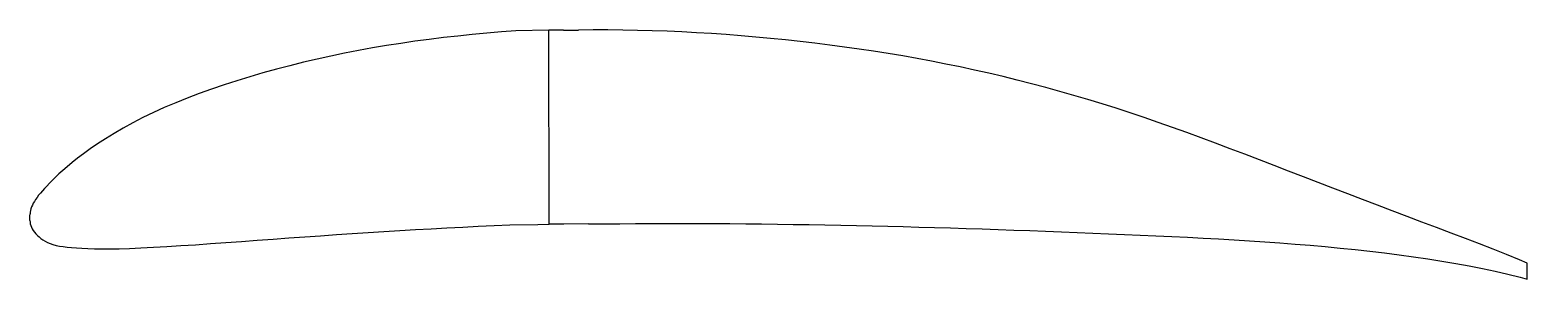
# Model space of a CAD drawing. Header units: millimetres. Extents: x -72 to 135, y -8 to 27.
import ezdxf

# ---------------------------------------------------------------- set-up
doc = ezdxf.new("R2010")
doc.units = ezdxf.units.MM
doc.layers.add('7', color=7, linetype='Continuous')
doc.layers.add('LAYER01', color=7, linetype='Continuous')

msp = doc.modelspace()

# ---------------------------------------------------------------- linework, layer by layer
for p, q in [((0, 0), (-0.05, 26.81)), ((1.95, 26.8), (-0.05, 26.81)), ((1.95, 26.8), (1.95, 26.83)), ((2, 0.02), (0, 0.02))]:
    msp.add_line(p, q)
at = {"color": 7}
for p, q in [((1.95, 26.8), (4.04, 26.84)), ((-1.57, -0.02), (0, 0)), ((5.44, 0.03), (2, 0.02))]:
    msp.add_line(p, q, dxfattribs=at)
at = {"layer": '7', "color": 7, "linetype": 'Continuous'}
for points in [[(-0.05, 26.81), (-4.62, 26.72), (-6.63, 26.57), (-8.64, 26.4), (-10.65, 26.22), (-12.64, 26.01), (-14.63, 25.79), (-16.61, 25.55), (-18.58, 25.28), (-20.54, 24.99), (-22.49, 24.69), (-24.44, 24.36), (-26.37, 24.01), (-28.29, 23.63), (-30.2, 23.24), (-32.11, 22.82), (-34, 22.38), (-35.87, 21.91), (-37.73, 21.43), (-39.58, 20.92), (-41.4, 20.39), (-43.19, 19.84), (-44.96, 19.28), (-46.69, 18.68), (-48.39, 18.07), (-50.04, 17.44), (-51.65, 16.79), (-53.22, 16.12), (-54.72, 15.43), (-56.17, 14.73), (-57.56, 14.01), (-58.89, 13.28), (-60.15, 12.54), (-61.34, 11.81), (-62.44, 11.1), (-63.45, 10.4), (-64.37, 9.74), (-65.21, 9.11), (-65.96, 8.51), (-66.63, 7.95), (-67.24, 7.43), (-67.78, 6.94), (-68.26, 6.48), (-68.7, 6.05), (-69.1, 5.66), (-69.46, 5.28), (-69.79, 4.94), (-70.08, 4.61), (-70.35, 4.3), (-70.59, 4), (-70.81, 3.71), (-71.01, 3.43), (-71.18, 3.16), (-71.33, 2.9), (-71.46, 2.64), (-71.57, 2.38), (-71.65, 2.13), (-71.72, 1.89), (-71.76, 1.65), (-71.78, 1.41)], [(135.16, -5.37), (134.11, -4.93), (132.33, -4.19), (130.49, -3.46), (128.6, -2.72), (126.66, -1.97), (124.68, -1.22), (122.67, -0.47), (120.63, 0.3), (118.59, 1.07), (116.54, 1.85), (114.48, 2.64), (112.43, 3.42), (110.37, 4.21), (108.32, 5), (106.28, 5.78), (104.24, 6.57), (102.21, 7.34), (100.19, 8.12), (98.17, 8.9), (96.14, 9.67), (94.12, 10.44), (92.11, 11.19), (90.11, 11.94), (88.13, 12.66), (86.16, 13.37), (84.19, 14.06), (82.24, 14.74), (80.29, 15.39), (78.35, 16.02), (76.41, 16.63), (74.46, 17.23), (72.52, 17.8), (70.57, 18.36), (68.62, 18.9), (66.66, 19.42), (64.7, 19.92), (62.74, 20.4), (60.77, 20.86), (58.8, 21.31), (56.82, 21.73), (54.84, 22.14), (52.85, 22.53), (50.86, 22.9), (48.86, 23.25), (46.85, 23.59), (44.84, 23.9), (42.82, 24.2), (40.79, 24.49), (38.76, 24.76), (36.72, 25.02), (34.68, 25.25), (32.64, 25.48), (30.6, 25.68), (28.55, 25.87), (26.51, 26.04), (24.46, 26.2), (22.42, 26.34), (20.37, 26.46), (18.33, 26.57), (16.28, 26.66), (14.24, 26.73), (12.19, 26.79), (10.15, 26.83), (8.11, 26.85), (6.08, 26.85), (4.04, 26.84)], [(-71.79, 0.53), (-71.78, 0.3), (-71.75, 0.06), (-71.69, -0.19), (-71.6, -0.42), (-71.48, -0.66), (-71.34, -0.89), (-71.17, -1.11), (-70.98, -1.34), (-70.77, -1.55), (-70.54, -1.76), (-70.28, -1.96), (-70, -2.15), (-69.69, -2.34), (-69.36, -2.51), (-69, -2.67), (-68.61, -2.81), (-68.18, -2.93), (-67.71, -3.02), (-67.21, -3.1), (-66.65, -3.17), (-66.04, -3.23), (-65.37, -3.28), (-64.63, -3.33), (-63.81, -3.37), (-62.89, -3.4), (-61.87, -3.42), (-60.72, -3.41), (-59.45, -3.39), (-58.03, -3.34), (-56.45, -3.27), (-54.72, -3.18), (-52.87, -3.08), (-50.92, -2.96), (-48.9, -2.84), (-46.82, -2.69), (-44.71, -2.54), (-42.55, -2.38), (-40.37, -2.22), (-38.18, -2.06), (-35.99, -1.9), (-33.8, -1.74), (-31.61, -1.59), (-29.42, -1.44), (-27.23, -1.29), (-25.04, -1.15), (-22.86, -1.01), (-20.68, -0.87), (-18.5, -0.75), (-16.32, -0.62), (-14.15, -0.5), (-11.97, -0.39), (-9.81, -0.28), (-7.63, -0.18), (-5.46, -0.07), (-1.57, -0.02)], [(5.44, 0.03), (7.61, 0.05), (9.77, 0.07), (11.93, 0.09), (14.09, 0.1), (16.26, 0.1), (18.43, 0.1), (20.6, 0.1), (22.78, 0.09), (24.96, 0.08), (27.15, 0.06), (29.34, 0.04), (31.53, 0.01), (33.72, -0.02), (35.91, -0.05), (38.1, -0.09), (40.28, -0.13), (42.46, -0.17), (44.62, -0.22), (46.78, -0.27), (48.94, -0.33), (51.1, -0.39), (53.26, -0.45), (55.45, -0.51), (57.64, -0.58), (59.83, -0.66), (62.03, -0.73), (64.23, -0.81), (66.42, -0.89), (68.61, -0.97), (70.8, -1.06), (72.98, -1.14), (75.15, -1.23), (77.32, -1.32), (79.5, -1.41), (81.68, -1.51), (83.87, -1.6), (86.04, -1.7), (88.21, -1.8), (90.37, -1.91), (92.52, -2.03), (94.66, -2.15), (96.79, -2.28), (98.91, -2.42), (101.01, -2.57), (103.11, -2.74), (105.19, -2.91), (107.27, -3.1), (109.34, -3.3), (111.39, -3.51), (113.43, -3.74), (115.46, -3.98), (117.48, -4.24), (119.47, -4.51), (121.45, -4.8), (123.39, -5.1), (125.31, -5.42), (127.17, -5.76), (129, -6.12), (130.78, -6.49), (132.52, -6.9), (134.21, -7.32), (135.17, -7.58)]]:
    msp.add_lwpolyline(points, dxfattribs=at)
at = {"layer": 'LAYER01'}
msp.add_line((135.17, -7.58), (135.16, -5.37), dxfattribs=at)
msp.add_lwpolyline([(-71.79, 0.53), (-71.79, 0.82), (-71.8, 1.1), (-71.78, 1.41)], dxfattribs=at)

doc.saveas('drawing.dxf')
